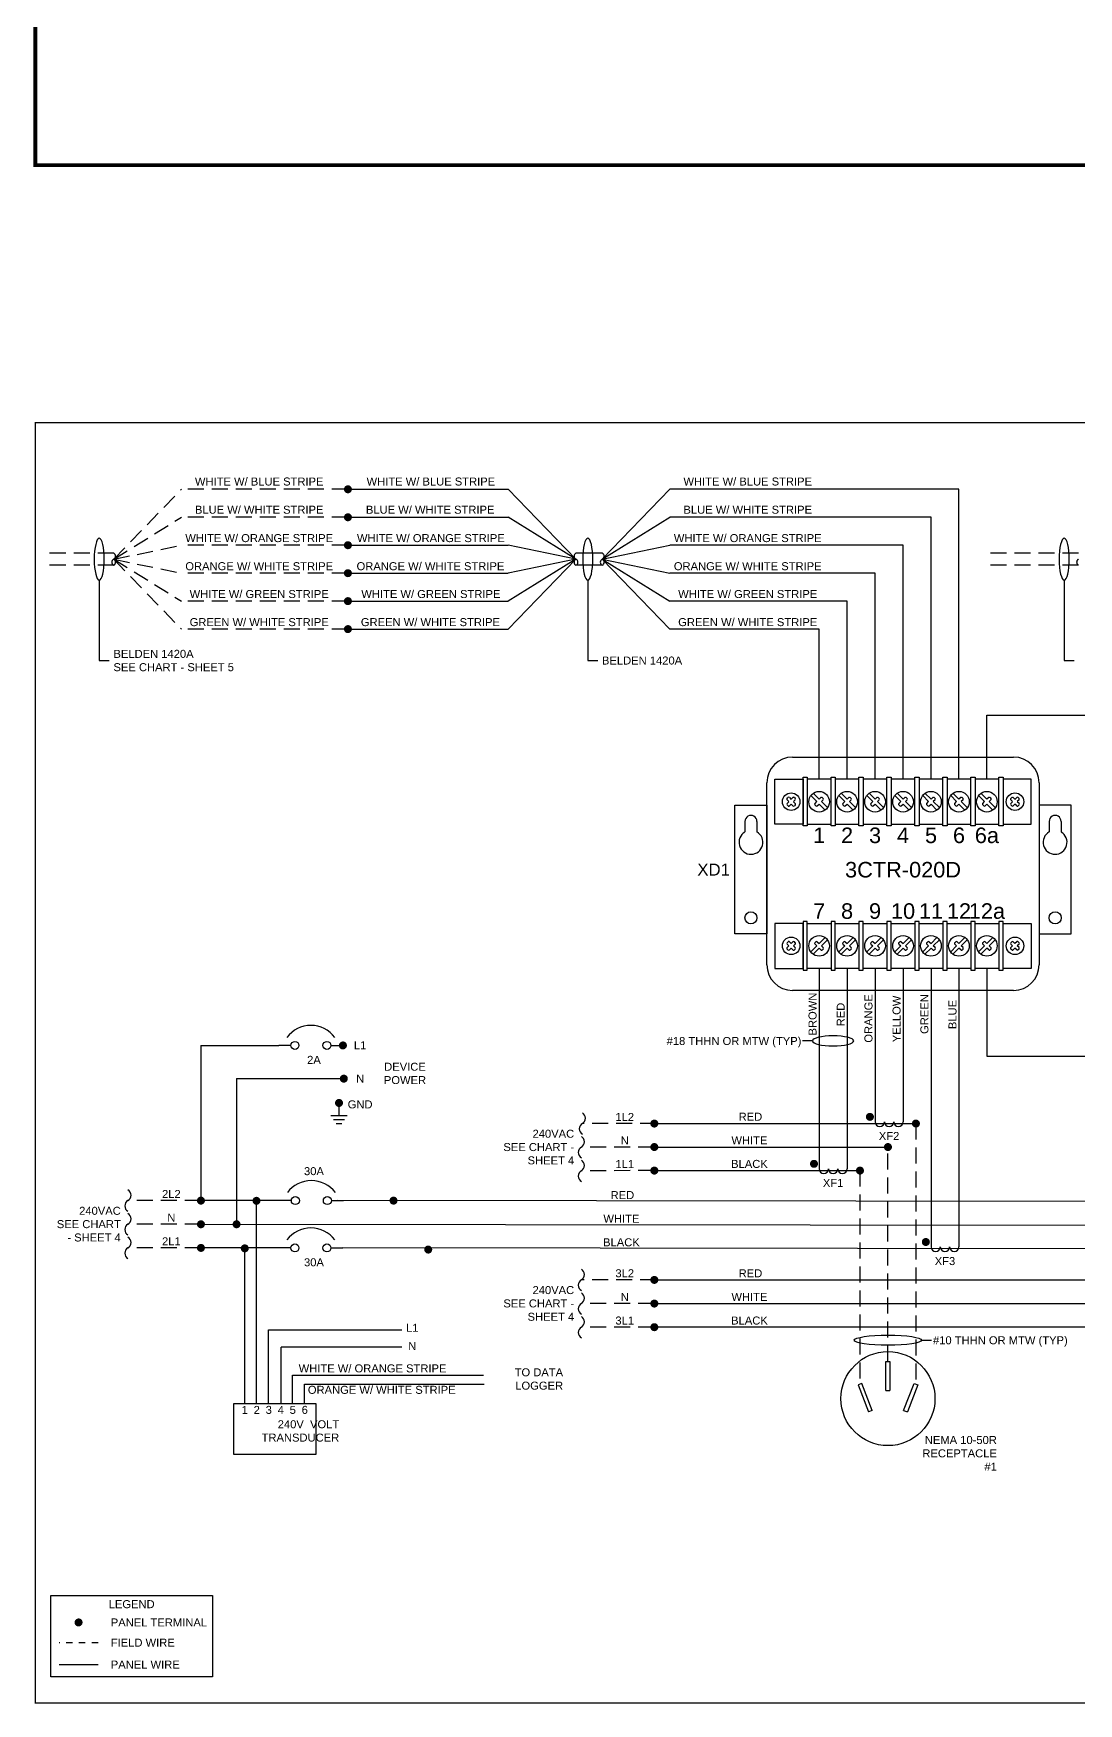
# Model space of a CAD drawing. Header units: inches. Extents: x -228 to 241, y -155 to 115.
# Drawn here: x -130.37 to -114.04, y -33.32 to -7.23 of the extents above; entities that cross this region are included whole.
import ezdxf
from ezdxf.enums import TextEntityAlignment as Align

# ---------------------------------------------------------------- set-up
doc = ezdxf.new("R2010")
doc.units = ezdxf.units.IN
doc.header["$MEASUREMENT"] = 0
doc.linetypes.add('HIDDEN', pattern=[0.375, 0.25, -0.125])
for name, color, linetype in [('BORDER', 3, 'Continuous'), ('CURRENT TRANSFORMER', 201, 'Continuous'), ('DIM', 1, 'Continuous'), ('ELECTRICAL DEVICES', 30, 'Continuous'), ('FIELD WIRE', 5, 'HIDDEN'), ('FIELD WIRE - N', 255, 'HIDDEN'), ('GROUND WIRE', 3, 'Continuous'), ('PANEL WIRE', 5, 'Continuous'), ('PANEL WIRE - N', 255, 'Continuous'), ('TXT', 4, 'Continuous')]:
    doc.layers.add(name, color=color, linetype=linetype)
doc.styles.add('ARIAL', font='arial.ttf')
doc.styles.add('Notes', font='arial.ttf', dxfattribs={"height": 0.125})
doc.styles.get("Standard").update_dxf_attribs({"font": 'arial.ttf'})

# ---------------------------------------------------------------- blocks, each defined once
blk = doc.blocks.new('3CTR-020D')
for p, q in [((0.563, 0.685), (0.577, 0.7)), ((0.563, 0.663), (0.59, 0.636)), ((0.563, 0.608), (0.591, 0.635)), ((0.578, 0.571), (0.563, 0.586)), ((0.599, 0.7), (0.627, 0.672)), ((0.6, 0.571), (0.627, 0.598)), ((0.655, 0.7), (0.628, 0.673)), ((0.655, 0.571), (0.628, 0.599)), ((0.692, 0.663), (0.664, 0.636)), ((0.692, 0.608), (0.664, 0.635)), ((0.677, 0.7), (0.692, 0.685)), ((0.692, 0.586), (0.677, 0.571)), ((0.934, 0.73), (1.028, 0.636)), ((0.971, 0.766), (1.064, 0.673)), ((0.999, 0.586), (1.014, 0.571)), ((1, 0.608), (1.028, 0.636)), ((1.036, 0.571), (1.064, 0.599)), ((1.092, 0.7), (1.064, 0.673)), ((1.064, 0.599), (1.158, 0.505)), ((1.128, 0.663), (1.101, 0.636)), ((1.101, 0.636), (1.195, 0.542)), ((1.114, 0.7), (1.128, 0.685)), ((1.371, 0.73), (1.465, 0.636)), ((1.408, 0.766), (1.501, 0.673)), ((1.436, 0.608), (1.465, 0.636)), ((1.436, 0.586), (1.451, 0.571)), ((1.473, 0.571), (1.501, 0.599)), ((1.529, 0.7), (1.501, 0.673)), ((1.501, 0.599), (1.595, 0.505)), ((1.565, 0.663), (1.538, 0.636)), ((1.538, 0.636), (1.631, 0.542)), ((1.551, 0.7), (1.565, 0.685)), ((1.808, 0.73), (1.901, 0.636)), ((1.845, 0.766), (1.938, 0.673)), ((1.873, 0.608), (1.901, 0.636)), ((1.873, 0.586), (1.888, 0.571)), ((1.91, 0.571), (1.938, 0.599)), ((1.966, 0.7), (1.938, 0.673)), ((1.938, 0.599), (2.032, 0.505)), ((2.002, 0.663), (1.975, 0.636)), ((1.975, 0.636), (2.068, 0.542)), ((1.988, 0.7), (2.002, 0.685)), ((2.245, 0.73), (2.338, 0.636)), ((2.282, 0.766), (2.375, 0.673)), ((2.31, 0.608), (2.338, 0.636)), ((2.31, 0.586), (2.324, 0.571)), ((2.346, 0.571), (2.375, 0.599)), ((2.402, 0.7), (2.375, 0.673)), ((2.375, 0.599), (2.469, 0.505)), ((2.439, 0.663), (2.411, 0.636)), ((2.411, 0.636), (2.505, 0.542)), ((2.424, 0.7), (2.439, 0.685)), ((2.682, 0.73), (2.775, 0.636)), ((2.718, 0.766), (2.812, 0.673)), ((2.747, 0.608), (2.775, 0.636)), ((2.747, 0.586), (2.761, 0.571)), ((2.783, 0.571), (2.812, 0.599)), ((2.839, 0.7), (2.812, 0.673)), ((2.812, 0.599), (2.905, 0.505)), ((2.876, 0.663), (2.848, 0.636)), ((2.848, 0.636), (2.942, 0.542)), ((2.861, 0.7), (2.876, 0.685)), ((3.119, 0.73), (3.212, 0.636)), ((3.155, 0.766), (3.249, 0.673)), ((3.184, 0.608), (3.212, 0.636)), ((3.184, 0.586), (3.198, 0.571)), ((3.22, 0.571), (3.248, 0.599)), ((3.248, 0.599), (3.342, 0.505)), ((3.276, 0.7), (3.249, 0.673)), ((3.313, 0.663), (3.285, 0.636)), ((3.285, 0.636), (3.379, 0.542)), ((3.298, 0.7), (3.313, 0.685)), ((3.555, 0.73), (3.649, 0.636)), ((3.592, 0.766), (3.685, 0.673)), ((3.62, 0.608), (3.649, 0.636)), ((3.62, 0.586), (3.635, 0.571)), ((3.657, 0.571), (3.685, 0.599)), ((3.713, 0.7), (3.685, 0.673)), ((3.685, 0.599), (3.779, 0.505)), ((3.749, 0.663), (3.722, 0.636)), ((3.722, 0.636), (3.816, 0.542)), ((3.735, 0.7), (3.749, 0.685)), ((4.073, 0.7), (4.058, 0.685)), ((4.058, 0.663), (4.086, 0.636)), ((4.058, 0.608), (4.086, 0.635)), ((4.058, 0.586), (4.073, 0.571)), ((4.095, 0.7), (4.122, 0.673)), ((4.095, 0.571), (4.122, 0.599)), ((4.151, 0.7), (4.123, 0.672)), ((4.15, 0.571), (4.123, 0.598)), ((4.187, 0.608), (4.159, 0.635)), ((4.187, 0.663), (4.16, 0.636)), ((4.172, 0.571), (4.187, 0.586)), ((4.187, 0.685), (4.173, 0.7)), ((-0.095, 0.328), (-0.095, 0.162)), ((0.092, 0.328), (0.093, 0.163)), ((4.658, 0.328), (4.657, 0.163)), ((4.845, 0.328), (4.845, 0.162)), ((0.578, -1.552), (0.563, -1.567)), ((0.6, -1.552), (0.627, -1.58)), ((0.655, -1.553), (0.628, -1.58)), ((0.692, -1.567), (0.677, -1.553)), ((0.999, -1.567), (1.014, -1.553)), ((1.036, -1.553), (1.064, -1.581)), ((1.064, -1.581), (1.158, -1.487)), ((1.101, -1.617), (1.195, -1.523)), ((1.436, -1.567), (1.451, -1.553)), ((1.473, -1.553), (1.501, -1.581)), ((1.501, -1.581), (1.595, -1.487)), ((1.538, -1.617), (1.631, -1.523)), ((1.873, -1.567), (1.888, -1.553)), ((1.91, -1.553), (1.938, -1.581)), ((1.938, -1.581), (2.032, -1.487)), ((1.975, -1.617), (2.068, -1.523)), ((2.31, -1.567), (2.324, -1.553)), ((2.346, -1.553), (2.375, -1.581)), ((2.375, -1.581), (2.469, -1.487)), ((2.411, -1.617), (2.505, -1.523)), ((2.747, -1.567), (2.761, -1.553)), ((2.783, -1.553), (2.812, -1.581)), ((2.812, -1.581), (2.905, -1.487)), ((2.848, -1.617), (2.942, -1.523)), ((3.184, -1.567), (3.198, -1.553)), ((3.22, -1.553), (3.248, -1.581)), ((3.248, -1.581), (3.342, -1.487)), ((3.285, -1.617), (3.379, -1.523)), ((3.62, -1.567), (3.635, -1.553)), ((3.657, -1.553), (3.685, -1.581)), ((3.685, -1.581), (3.779, -1.487)), ((3.722, -1.617), (3.816, -1.523)), ((4.058, -1.567), (4.073, -1.553)), ((4.095, -1.553), (4.122, -1.58)), ((4.15, -1.552), (4.123, -1.58)), ((4.172, -1.552), (4.187, -1.567)), ((0.563, -1.589), (0.591, -1.616)), ((0.563, -1.645), (0.59, -1.617)), ((0.563, -1.667), (0.577, -1.681)), ((0.599, -1.681), (0.627, -1.654)), ((0.655, -1.681), (0.628, -1.654)), ((0.692, -1.589), (0.664, -1.617)), ((0.692, -1.645), (0.664, -1.617)), ((0.677, -1.681), (0.692, -1.667)), ((0.934, -1.711), (1.028, -1.617)), ((0.971, -1.748), (1.064, -1.654)), ((1, -1.589), (1.028, -1.617)), ((1.092, -1.681), (1.064, -1.654)), ((1.128, -1.645), (1.101, -1.617)), ((1.114, -1.681), (1.128, -1.667)), ((1.371, -1.711), (1.465, -1.617)), ((1.408, -1.748), (1.501, -1.654)), ((1.436, -1.589), (1.465, -1.617)), ((1.529, -1.681), (1.501, -1.654)), ((1.565, -1.645), (1.538, -1.617)), ((1.551, -1.681), (1.565, -1.667)), ((1.808, -1.711), (1.901, -1.617)), ((1.845, -1.748), (1.938, -1.654)), ((1.873, -1.589), (1.901, -1.617)), ((1.966, -1.681), (1.938, -1.654)), ((2.002, -1.645), (1.975, -1.617)), ((1.988, -1.681), (2.002, -1.667)), ((2.245, -1.711), (2.338, -1.617)), ((2.282, -1.748), (2.375, -1.654)), ((2.31, -1.589), (2.338, -1.617)), ((2.402, -1.681), (2.375, -1.654)), ((2.439, -1.645), (2.411, -1.617)), ((2.424, -1.681), (2.439, -1.667)), ((2.682, -1.711), (2.775, -1.617)), ((2.718, -1.748), (2.812, -1.654)), ((2.747, -1.589), (2.775, -1.617)), ((2.839, -1.681), (2.812, -1.654)), ((2.876, -1.645), (2.848, -1.617)), ((2.861, -1.681), (2.876, -1.667)), ((3.119, -1.711), (3.212, -1.617)), ((3.155, -1.748), (3.249, -1.654)), ((3.184, -1.589), (3.212, -1.617)), ((3.276, -1.681), (3.249, -1.654)), ((3.313, -1.645), (3.285, -1.617)), ((3.298, -1.681), (3.313, -1.667)), ((3.555, -1.711), (3.649, -1.617)), ((3.592, -1.748), (3.685, -1.654)), ((3.62, -1.589), (3.649, -1.617)), ((3.713, -1.681), (3.685, -1.654)), ((3.749, -1.645), (3.722, -1.617)), ((3.735, -1.681), (3.749, -1.667)), ((4.058, -1.589), (4.086, -1.617)), ((4.058, -1.645), (4.086, -1.617)), ((4.073, -1.681), (4.058, -1.667)), ((4.095, -1.681), (4.122, -1.654)), ((4.151, -1.681), (4.123, -1.654)), ((4.187, -1.589), (4.159, -1.616)), ((4.187, -1.645), (4.16, -1.617)), ((4.187, -1.667), (4.173, -1.681))]:
    blk.add_line(p, q)
for points in [[(0.649, 1.332), (4.101, 1.332)], [(0.249, -1.913), (0.249, 0.931)], [(4.501, 0.931), (4.501, -1.913)], [(4.101, -2.313), (0.649, -2.313)]]:
    blk.add_lwpolyline(points)
for points in [[(0.374, 0.987), (0.813, 0.987), (0.813, 0.285), (0.374, 0.285)], [(0.813, 1.016), (0.879, 1.016), (0.879, 0.256), (0.813, 0.256)], [(0.879, 0.285), (1.25, 0.285), (1.25, 0.987), (0.879, 0.987)], [(1.25, 1.016), (1.316, 1.016), (1.316, 0.256), (1.25, 0.256)], [(1.316, 0.285), (1.687, 0.285), (1.687, 0.987), (1.316, 0.987)], [(1.687, 1.016), (1.752, 1.016), (1.752, 0.256), (1.687, 0.256)], [(1.752, 0.285), (2.124, 0.285), (2.124, 0.987), (1.752, 0.987)], [(2.124, 1.016), (2.189, 1.016), (2.189, 0.256), (2.124, 0.256)], [(2.189, 0.285), (2.561, 0.285), (2.561, 0.987), (2.189, 0.987)], [(2.561, 1.016), (2.626, 1.016), (2.626, 0.256), (2.561, 0.256)], [(2.626, 0.285), (2.998, 0.285), (2.998, 0.987), (2.626, 0.987)], [(2.998, 1.016), (3.063, 1.016), (3.063, 0.256), (2.998, 0.256)], [(3.063, 0.285), (3.434, 0.285), (3.434, 0.987), (3.063, 0.987)], [(3.434, 1.016), (3.5, 1.016), (3.5, 0.256), (3.434, 0.256)], [(3.5, 0.285), (3.871, 0.285), (3.871, 0.987), (3.5, 0.987)], [(3.871, 1.016), (3.937, 1.016), (3.937, 0.256), (3.871, 0.256)], [(4.376, 0.987), (3.937, 0.987), (3.937, 0.285), (4.376, 0.285)], [(-0.251, 0.579), (0.249, 0.579), (0.249, -1.43), (-0.251, -1.43)], [(5.001, 0.579), (4.501, 0.579), (4.501, -1.43), (5.001, -1.43)], [(0.374, -1.968), (0.813, -1.968), (0.813, -1.266), (0.374, -1.266)], [(0.813, -1.997), (0.879, -1.997), (0.879, -1.237), (0.813, -1.237)], [(0.879, -1.266), (1.25, -1.266), (1.25, -1.968), (0.879, -1.968)], [(1.25, -1.997), (1.316, -1.997), (1.316, -1.237), (1.25, -1.237)], [(1.316, -1.266), (1.687, -1.266), (1.687, -1.968), (1.316, -1.968)], [(1.687, -1.997), (1.752, -1.997), (1.752, -1.237), (1.687, -1.237)], [(1.752, -1.266), (2.124, -1.266), (2.124, -1.968), (1.752, -1.968)], [(2.124, -1.997), (2.189, -1.997), (2.189, -1.237), (2.124, -1.237)], [(2.189, -1.266), (2.561, -1.266), (2.561, -1.968), (2.189, -1.968)], [(2.561, -1.997), (2.626, -1.997), (2.626, -1.237), (2.561, -1.237)], [(2.626, -1.266), (2.998, -1.266), (2.998, -1.968), (2.626, -1.968)], [(2.998, -1.997), (3.063, -1.997), (3.063, -1.237), (2.998, -1.237)], [(3.063, -1.266), (3.434, -1.266), (3.434, -1.968), (3.063, -1.968)], [(3.434, -1.997), (3.5, -1.997), (3.5, -1.237), (3.434, -1.237)], [(3.5, -1.266), (3.871, -1.266), (3.871, -1.968), (3.5, -1.968)], [(3.871, -1.997), (3.937, -1.997), (3.937, -1.237), (3.871, -1.237)], [(4.376, -1.968), (3.937, -1.968), (3.937, -1.266), (4.376, -1.266)]]:
    blk.add_lwpolyline(points, close=True)
for centre, radius in [((1.064, 0.635), 0.161), ((1.501, 0.635), 0.161), ((1.938, 0.635), 0.161), ((2.375, 0.635), 0.161), ((2.811, 0.635), 0.161), ((3.248, 0.635), 0.161), ((3.685, 0.635), 0.161), ((0.627, 0.635), 0.137), ((4.123, 0.635), 0.137), ((-0.001, -1.179), 0.0941), ((4.751, -1.179), 0.0941), ((0.627, -1.617), 0.137), ((1.064, -1.617), 0.161), ((1.501, -1.617), 0.161), ((1.938, -1.617), 0.161), ((2.375, -1.617), 0.161), ((2.811, -1.617), 0.161), ((3.248, -1.617), 0.161), ((3.685, -1.617), 0.161), ((4.123, -1.617), 0.137)]:
    blk.add_circle(centre, radius)
for centre, radius, start, end in [((0.65, 0.931), 0.401, 90.1363, 179.9973), ((4.1, 0.931), 0.401, 0.0027, 89.8637), ((0.574, 0.674), 0.0155, 134.8595, 225.1763), ((0.574, 0.597), 0.0157, 135.2954, 224.7742), ((0.588, 0.689), 0.0157, 45.2954, 134.7742), ((0.589, 0.582), 0.0155, 224.8595, 315.1763), ((0.666, 0.689), 0.0155, 44.8595, 135.1763), ((0.666, 0.582), 0.0157, 225.2954, 314.7742), ((0.68, 0.674), 0.0157, 315.2954, 44.7742), ((0.681, 0.597), 0.0155, 314.8595, 45.1763), ((1.01, 0.597), 0.0155, 134.5651, 224.8819), ((1.025, 0.583), 0.0157, 224.9672, 314.446), ((1.103, 0.689), 0.0155, 44.8595, 135.1763), ((1.117, 0.674), 0.0157, 315.2954, 44.7742), ((1.447, 0.597), 0.0155, 134.5651, 224.8819), ((1.462, 0.583), 0.0157, 224.9672, 314.446), ((1.54, 0.689), 0.0155, 44.8595, 135.1763), ((1.554, 0.674), 0.0157, 315.2954, 44.7742), ((1.884, 0.597), 0.0155, 134.5651, 224.8819), ((1.899, 0.583), 0.0157, 224.9672, 314.446), ((1.977, 0.689), 0.0155, 44.8595, 135.1763), ((1.991, 0.674), 0.0157, 315.2954, 44.7742), ((2.321, 0.597), 0.0155, 134.5651, 224.8819), ((2.335, 0.583), 0.0157, 224.9672, 314.446), ((2.413, 0.689), 0.0155, 44.8595, 135.1763), ((2.428, 0.674), 0.0157, 315.2954, 44.7742), ((2.758, 0.597), 0.0155, 134.5651, 224.8819), ((2.772, 0.583), 0.0157, 224.9672, 314.446), ((2.85, 0.689), 0.0155, 44.8595, 135.1763), ((2.865, 0.674), 0.0157, 315.2954, 44.7742), ((3.195, 0.597), 0.0155, 134.5651, 224.8819), ((3.209, 0.583), 0.0157, 224.9672, 314.446), ((3.287, 0.689), 0.0155, 44.8595, 135.1763), ((3.301, 0.674), 0.0157, 315.2954, 44.7742), ((3.631, 0.597), 0.0155, 134.5651, 224.8819), ((3.646, 0.583), 0.0157, 224.9672, 314.446), ((3.724, 0.689), 0.0155, 44.8595, 135.1763), ((3.738, 0.674), 0.0157, 315.2954, 44.7742), ((4.069, 0.597), 0.0157, 135.2954, 224.7742), ((4.07, 0.674), 0.0155, 134.8595, 225.1763), ((4.084, 0.689), 0.0155, 44.8237, 135.1405), ((4.084, 0.582), 0.0157, 225.2258, 314.7046), ((4.161, 0.582), 0.0155, 224.8237, 315.1405), ((4.162, 0.689), 0.0157, 45.2258, 134.7046), ((4.176, 0.674), 0.0155, 314.8237, 45.1405), ((4.176, 0.597), 0.0157, 315.2258, 44.7046), ((-0.001, 0.328), 0.0934, 360, 180.0381), ((4.751, 0.328), 0.0934, 359.9619, 180), ((0, 0), 0.187, 120.3839, 60.4214), ((4.75, 0), 0.187, 119.5786, 59.6161), ((0.589, -1.563), 0.0155, 44.8237, 135.1405), ((0.666, -1.564), 0.0157, 45.2258, 134.7046), ((1.025, -1.564), 0.0157, 45.554, 135.0328), ((1.462, -1.564), 0.0157, 45.554, 135.0328), ((1.899, -1.564), 0.0157, 45.554, 135.0328), ((2.335, -1.564), 0.0157, 45.554, 135.0328), ((2.772, -1.564), 0.0157, 45.554, 135.0328), ((3.209, -1.564), 0.0157, 45.554, 135.0328), ((3.646, -1.564), 0.0157, 45.554, 135.0328), ((4.084, -1.564), 0.0157, 45.2954, 134.7742), ((4.161, -1.563), 0.0155, 44.8595, 135.1763), ((0.574, -1.656), 0.0155, 134.8237, 225.1405), ((0.574, -1.578), 0.0157, 135.2258, 224.7046), ((0.588, -1.67), 0.0157, 225.2258, 314.7046), ((0.666, -1.67), 0.0155, 224.8237, 315.1405), ((0.681, -1.578), 0.0155, 314.8237, 45.1405), ((0.68, -1.656), 0.0157, 315.2258, 44.7046), ((1.01, -1.578), 0.0155, 135.1181, 225.4349), ((1.103, -1.67), 0.0155, 224.8237, 315.1405), ((1.117, -1.656), 0.0157, 315.2258, 44.7046), ((1.447, -1.578), 0.0155, 135.1181, 225.4349), ((1.54, -1.67), 0.0155, 224.8237, 315.1405), ((1.554, -1.656), 0.0157, 315.2258, 44.7046), ((1.884, -1.578), 0.0155, 135.1181, 225.4349), ((1.977, -1.67), 0.0155, 224.8237, 315.1405), ((1.991, -1.656), 0.0157, 315.2258, 44.7046), ((2.321, -1.578), 0.0155, 135.1181, 225.4349), ((2.413, -1.67), 0.0155, 224.8237, 315.1405), ((2.428, -1.656), 0.0157, 315.2258, 44.7046), ((2.758, -1.578), 0.0155, 135.1181, 225.4349), ((2.85, -1.67), 0.0155, 224.8237, 315.1405), ((2.865, -1.656), 0.0157, 315.2258, 44.7046), ((3.195, -1.578), 0.0155, 135.1181, 225.4349), ((3.287, -1.67), 0.0155, 224.8237, 315.1405), ((3.301, -1.656), 0.0157, 315.2258, 44.7046), ((3.631, -1.578), 0.0155, 135.1181, 225.4349), ((3.724, -1.67), 0.0155, 224.8237, 315.1405), ((3.738, -1.656), 0.0157, 315.2258, 44.7046), ((4.069, -1.578), 0.0157, 135.2258, 224.7046), ((4.07, -1.656), 0.0155, 134.8237, 225.1405), ((4.084, -1.67), 0.0155, 224.8595, 315.1763), ((4.162, -1.67), 0.0157, 225.2954, 314.7742), ((4.176, -1.578), 0.0157, 315.2954, 44.7742), ((4.176, -1.656), 0.0155, 314.8595, 45.1763), ((0.65, -1.913), 0.401, 180.0027, 269.8637), ((4.1, -1.913), 0.401, 270.1363, 359.9973)]:
    blk.add_arc(centre, radius, start, end)
at = {"style": 'Notes'}
for s, height, p in [('1', 0.243, (1.065, 0.11)), ('2', 0.243, (1.501, 0.11)), ('3', 0.243, (1.938, 0.11)), ('4', 0.243, (2.375, 0.11)), ('5', 0.243, (2.812, 0.11)), ('6', 0.243, (3.249, 0.11)), ('6a', 0.2431, (3.685, 0.11)), ('3CTR-020D', 0.2431, (2.375, -0.427)), ('7', 0.243, (1.065, -1.073)), ('8', 0.243, (1.501, -1.073)), ('9', 0.243, (1.938, -1.073)), ('10', 0.2431, (2.375, -1.073)), ('11', 0.2431, (2.812, -1.073)), ('12', 0.2431, (3.249, -1.073)), ('12a', 0.2431, (3.685, -1.073))]:
    blk.add_text(s, height=height, dxfattribs=at).set_placement(p, align=Align.MIDDLE_CENTER)
blk = doc.blocks.new('B-BORDER')
at = {"layer": 'BORDER', "const_width": 0.01}
blk.add_lwpolyline([(34, 0), (34, 10), (18, 10), (18, 0), (34, 0)], dxfattribs=at)
at = {"layer": 'TXT'}
for tag, height, p in [('DRAWN_BY', 0.075, (29.2713, 0.5576)), ('SHEET', 0.075, (30.4722, 0.5576)), ('DWG_TITLE', 0.075, (32.384, 0.4864)), ('CHECKED_BY', 0.075, (29.2713, 0.4098)), ('DATE', 0.075, (30.4722, 0.4098)), ('REV', 0.125, (33.7822, 0.1077))]:
    blk.add_attdef(tag, text='', height=height, dxfattribs=at).set_placement(p, align=Align.MIDDLE_CENTER)
blk.add_attdef('FILENAME', (28.5264, 0.0864), '', height=0.075, dxfattribs=at)
blk = doc.blocks.new('cirBKR')
for p, q in [((-0.8125, 0), (-1, 0)), ((-0.1875, 0), (0, 0))]:
    blk.add_line(p, q)
for centre in [(-0.75, 0), (-0.25, 0)]:
    blk.add_circle(centre, 0.0625)
blk.add_arc((-0.5, -0.15625), 0.46875, 36.869898, 143.130102)
for tag, flags, p in [('DEVNAME', 3, (-0.5, 0.75)), ('STOCKNUM', 1, (-0.5, -0.625))]:
    blk.add_attdef(tag, text='', height=0.1, dxfattribs=dict(flags=flags)).set_placement(p, align=Align.CENTER)
for tag, p in [('DESCRIPTL1', (-0.5, 0.625)), ('DESCRIPTL2', (-0.5, 0.5)), ('LABEL', (-0.5, -0.5))]:
    blk.add_attdef(tag, text='', height=0.1).set_placement(p, align=Align.CENTER)
blk = doc.blocks.new('GROUND')
for p, q in [((-0.128, 0), (0.128, 0)), ((-0.085, -0.062), (0.085, -0.062)), ((-0.043, -0.125), (0.043, -0.125))]:
    blk.add_line(p, q)

msp = doc.modelspace()

# ---------------------------------------------------------------- linework, layer by layer
at = {"layer": 'BORDER'}
msp.add_lwpolyline([(-130.094451, -31.628968), (-127.566006, -31.628968), (-127.566006, -32.90106), (-130.094451, -32.90106)], close=True, dxfattribs=at)
at = {"layer": 'CURRENT TRANSFORMER'}
for p, q in [((-118.091102, -21.834006), (-118.091102, -24.964599)), ((-117.654276, -21.834006), (-117.654276, -24.964599)), ((-117.217449, -21.834006), (-117.217449, -24.230757)), ((-116.780623, -21.834006), (-116.780623, -24.230757)), ((-116.343797, -21.834006), (-116.343797, -26.185398)), ((-115.906971, -21.834006), (-115.906971, -26.185398))]:
    msp.add_line(p, q, dxfattribs=at)
at = {"layer": 'CURRENT TRANSFORMER', "ltscale": 0.1, "const_width": 0.0625}
for points in [[(-117.329304, -24.153824, 1), (-117.266804, -24.153824, 1)], [(-118.202956, -24.887665, 1), (-118.140456, -24.887665, 1)], [(-116.455651, -26.108465, 1), (-116.393151, -26.108465, 1)]]:
    msp.add_lwpolyline(points, format="xyb", close=True, dxfattribs=at)
at = {"layer": 'CURRENT TRANSFORMER'}
for centre in [(-117.144645, -24.230757), (-116.999036, -24.230757), (-116.853428, -24.230757), (-118.018298, -24.964599), (-117.872689, -24.964599), (-117.72708, -24.964599), (-116.270993, -26.185398), (-116.125384, -26.185398), (-115.979775, -26.185398)]:
    msp.add_arc(centre, 0.072804, 180, 0, dxfattribs=at)
at = {"layer": 'ELECTRICAL DEVICES'}
for p, q in [((-117.047547, -28.431255), (-117.047547, -27.975998)), ((-117.047547, -27.975998), (-116.985183, -27.975998)), ((-116.985183, -27.975998), (-116.985183, -28.431255)), ((-117.424076, -28.317002), (-117.482306, -28.339331)), ((-117.482306, -28.339331), (-117.319304, -28.764408)), ((-117.261074, -28.742079), (-117.424076, -28.317002)), ((-117.047547, -28.431255), (-116.985183, -28.431255)), ((-116.771655, -28.742079), (-116.608653, -28.317002)), ((-116.550424, -28.339331), (-116.713426, -28.764408)), ((-116.608653, -28.317002), (-116.550424, -28.339331)), ((-117.261074, -28.742079), (-117.319304, -28.764408)), ((-116.771655, -28.742079), (-116.713426, -28.764408))]:
    msp.add_line(p, q, dxfattribs=at)
at = {"layer": 'ELECTRICAL DEVICES', "ltscale": 0.1, "const_width": 0.0625}
for points in [[(-125.452043, -14.38152, -1), (-125.452043, -14.31902, -1)], [(-125.452043, -14.818346, -1), (-125.452043, -14.755846, -1)], [(-125.452043, -15.255172, -1), (-125.452043, -15.192672, -1)], [(-125.452043, -15.691999, -1), (-125.452043, -15.629499, -1)], [(-125.452043, -16.128825, -1), (-125.452043, -16.066325, -1)], [(-125.452043, -16.565651, -1), (-125.452043, -16.503151, -1)], [(-125.561535, -23.038224, 1), (-125.499035, -23.038224, 1)], [(-125.547316, -23.556881, 1), (-125.484816, -23.556881, 1)], [(-125.622554, -23.936801, 1), (-125.560054, -23.936801, 1)], [(-120.696935, -24.258669, 1), (-120.634435, -24.258669, 1)], [(-116.610789, -24.258669, 1), (-116.548289, -24.258669, 1)], [(-120.696935, -24.625398, 1), (-120.634435, -24.625398, 1)], [(-117.047615, -24.625398, 1), (-116.985115, -24.625398, 1)], [(-120.696935, -24.993368, 1), (-120.634435, -24.993368, 1)], [(-117.484441, -24.993368, 1), (-117.421941, -24.993368, 1)], [(-127.779369, -25.462604, 1), (-127.716869, -25.462604, 1)], [(-127.779369, -25.462604, 1), (-127.716869, -25.462604, 1)], [(-126.911542, -25.465515, 1), (-126.849042, -25.465515, 1)], [(-124.77073, -25.462604, 1), (-124.70823, -25.462604, 1)], [(-127.779369, -25.831817, 1), (-127.716869, -25.831817, 1)], [(-127.222694, -25.831817, 1), (-127.160194, -25.831817, 1)], [(-127.779369, -26.201029, 1), (-127.716869, -26.201029, 1)], [(-127.094397, -26.208195, 1), (-127.031897, -26.208195, 1)], [(-124.229091, -26.2269, 1), (-124.166591, -26.2269, 1)], [(-120.696935, -26.701236, 1), (-120.634435, -26.701236, 1)], [(-120.696935, -27.070449, 1), (-120.634435, -27.070449, 1)], [(-120.696935, -27.439661, 1), (-120.634435, -27.439661, 1)]]:
    msp.add_lwpolyline(points, format="xyb", close=True, dxfattribs=at)
at = {"layer": 'ELECTRICAL DEVICES'}
msp.add_lwpolyline([(-127.23359, -28.632028), (-125.952848, -28.632028), (-125.952848, -29.426078), (-127.23359, -29.426078)], close=True, dxfattribs=at)
at = {"layer": 'ELECTRICAL DEVICES', "const_width": 0.0625}
msp.add_lwpolyline([(-129.690836, -32.051939, 1), (-129.628336, -32.051939, 1)], format="xyb", close=True, dxfattribs=at)
at = {"layer": 'ELECTRICAL DEVICES'}
msp.add_circle((-117.016365, -28.555796), 0.734439, dxfattribs=at)
at = {"layer": 'FIELD WIRE'}
for p, q in [((-129.111102, -15.442774), (-128.052616, -14.35027)), ((-125.452043, -14.35027), (-128.052616, -14.35027)), ((-129.111102, -15.442774), (-128.052616, -14.787096)), ((-125.452043, -14.787096), (-128.052616, -14.787096)), ((-129.111102, -15.349024), (-130.187252, -15.349024)), ((-129.111102, -15.442774), (-128.052616, -15.223922)), ((-125.452043, -15.223922), (-128.052616, -15.223922)), ((-114.038311, -15.349024), (-115.486473, -15.349024)), ((-129.111102, -15.536524), (-130.187252, -15.536524)), ((-129.111102, -15.442774), (-128.052616, -16.534401)), ((-129.111102, -15.442774), (-128.052616, -16.097575)), ((-129.111102, -15.442774), (-128.052616, -15.660749)), ((-114.038311, -15.536524), (-115.486473, -15.536524)), ((-125.452043, -15.660749), (-128.052616, -15.660749)), ((-125.452043, -16.097575), (-128.052616, -16.097575)), ((-125.452043, -16.534401), (-128.052616, -16.534401)), ((-120.634435, -24.258669), (-121.790101, -24.258669)), ((-116.579539, -24.258669), (-116.579539, -28.292938)), ((-120.665685, -24.993368), (-121.805726, -24.995852)), ((-117.453191, -24.992511), (-117.453191, -28.292938)), ((-127.748119, -25.462604), (-128.888161, -25.462604)), ((-127.748119, -26.201029), (-128.888161, -26.201029)), ((-120.634435, -26.701236), (-121.805726, -26.701236)), ((-120.665685, -27.439661), (-121.805726, -27.439661))]:
    msp.add_line(p, q, dxfattribs=at)
at = {"layer": 'FIELD WIRE', "linetype": 'HIDDEN', "ltscale": 0.25}
msp.add_line((-129.354623, -32.370901), (-129.96455, -32.370901), dxfattribs=at)
at = {"layer": 'FIELD WIRE'}
for centre, start, end in [((-129.132429, -15.395899), 294.4651909, 65.5348091), ((-129.089774, -15.489649), 114.4651909, 245.5348091), ((-129.132429, -15.489649), 294.4651909, 65.5348091), ((-114.016983, -15.489649), 114.4651909, 245.5348091)]:
    msp.add_arc(centre, 0.051499, start, end, dxfattribs=at)
at = {"layer": 'FIELD WIRE - N'}
for p, q in [((-120.665685, -24.625398), (-121.805726, -24.625398)), ((-117.016365, -27.975998), (-117.016365, -24.625398)), ((-127.748119, -25.831817), (-128.888161, -25.831817)), ((-120.665685, -27.070449), (-121.805726, -27.070449))]:
    msp.add_line(p, q, dxfattribs=at)
at = {"layer": 'GROUND WIRE'}
msp.add_line((-125.591304, -24.132955), (-125.591304, -23.936801), dxfattribs=at)
at = {"layer": 'PANEL WIRE'}
for p, q in [((-125.452043, -14.35027), (-122.948795, -14.35027)), ((-121.890308, -15.442774), (-122.948795, -14.35027)), ((-121.479867, -15.442774), (-120.421381, -14.35027)), ((-115.906971, -14.35027), (-120.421381, -14.35027)), ((-115.906971, -18.879041), (-115.906971, -14.35027)), ((-125.452043, -14.787096), (-122.948795, -14.787096)), ((-121.890308, -15.442774), (-122.948795, -14.787096)), ((-121.479867, -15.442774), (-120.421381, -14.787096)), ((-116.343797, -14.787096), (-120.421381, -14.787096)), ((-116.343797, -18.879041), (-116.343797, -14.787096)), ((-125.452043, -15.223922), (-122.948795, -15.223922)), ((-121.890308, -15.442774), (-122.948795, -15.223922)), ((-121.479867, -15.349024), (-121.890308, -15.349024)), ((-121.479867, -15.442774), (-120.421381, -15.223922)), ((-116.780623, -15.223922), (-120.421381, -15.223922)), ((-116.780623, -18.879041), (-116.780623, -15.223922)), ((-121.890308, -15.442774), (-122.948795, -16.534401)), ((-121.890308, -15.442774), (-122.948795, -16.097575)), ((-121.890308, -15.442774), (-122.948795, -15.660749)), ((-121.479867, -15.536524), (-121.890308, -15.536524)), ((-121.479867, -15.442774), (-120.421381, -16.534401)), ((-121.479867, -15.442774), (-120.421381, -16.097575)), ((-121.479867, -15.442774), (-120.421381, -15.660749)), ((-125.452043, -15.660749), (-122.948795, -15.660749)), ((-117.217449, -15.660749), (-120.421381, -15.660749)), ((-117.217449, -18.879041), (-117.217449, -15.660749)), ((-125.452043, -16.097575), (-122.948795, -16.097575)), ((-117.654276, -16.097575), (-120.421381, -16.097575)), ((-117.654276, -18.879041), (-117.654276, -16.097575)), ((-125.452043, -16.534401), (-122.948795, -16.534401)), ((-118.091102, -16.534401), (-120.421381, -16.534401)), ((-118.091102, -18.879041), (-118.091102, -16.534401)), ((-115.470144, -21.834006), (-115.470144, -23.205591)), ((-127.748119, -23.039067), (-126.530285, -23.038224)), ((-127.748119, -23.039067), (-127.748119, -25.462604)), ((-115.470144, -23.205591), (-100.397354, -23.205591)), ((-120.665685, -24.258669), (-116.579539, -24.258669)), ((-120.665685, -24.993368), (-117.453191, -24.992511)), ((-126.429688, -25.462604), (-127.748119, -25.462604)), ((-126.880292, -28.63487), (-126.880292, -25.465515)), ((-108.58768, -25.479332), (-125.617188, -25.462604)), ((-126.530285, -26.201029), (-127.748119, -26.201029)), ((-127.063147, -28.6302), (-127.063147, -26.208195)), ((-109.461332, -26.217757), (-125.530285, -26.201029)), ((-120.665685, -26.701236), (-100.506748, -26.701236)), ((-126.6929, -28.632686), (-126.6929, -27.482115)), ((-126.6929, -27.482115), (-124.611654, -27.482115)), ((-101.3804, -27.439661), (-120.665685, -27.439661)), ((-126.315254, -28.633201), (-126.315254, -28.189785)), ((-126.315254, -28.189785), (-124.845548, -28.189785)), ((-126.131541, -28.633201), (-126.131541, -28.328505)), ((-126.131541, -28.328505), (-123.348909, -28.328505)), ((-124.845548, -28.189785), (-123.331759, -28.189785)), ((-123.348909, -28.328505), (-123.32253, -28.328505)), ((-129.354623, -32.713687), (-129.96455, -32.713687))]:
    msp.add_line(p, q, dxfattribs=at)
for centre, radius, start, end in [((-121.868981, -15.395899), 0.051499, 114.4651909, 245.5348091), ((-121.501195, -15.395899), 0.051499, 294.4651909, 65.5348091), ((-121.868981, -15.489649), 0.051499, 114.4651909, 245.5348091), ((-121.911636, -15.489649), 0.051499, 294.4651909, 65.5348091), ((-121.458539, -15.489649), 0.051499, 114.4651909, 245.5348091), ((-121.501195, -15.489649), 0.051499, 294.4651909, 65.5348091), ((-121.744628, -24.341789), 0.094745, 118.6820619, 241.3179381), ((-121.835574, -24.17555), 0.094745, 298.6820619, 61.3179381), ((-121.851199, -24.542278), 0.094745, 298.6820619, 61.3179381), ((-121.760253, -24.708517), 0.094745, 118.6820619, 241.3179381), ((-121.760253, -25.078972), 0.094745, 118.6820619, 241.3179381), ((-121.851199, -24.912733), 0.094745, 298.6820619, 61.3179381), ((-128.933634, -25.379485), 0.094745, 298.6820619, 61.3179381), ((-128.842688, -25.545724), 0.094745, 118.6820619, 241.3179381), ((-128.933634, -25.748697), 0.094745, 298.6820619, 61.3179381), ((-128.842688, -25.914936), 0.094745, 118.6820619, 241.3179381), ((-128.933634, -26.11791), 0.094745, 298.6820619, 61.3179381), ((-128.842688, -26.284149), 0.094745, 118.6820619, 241.3179381), ((-121.851199, -26.618117), 0.094745, 298.6820619, 61.3179381), ((-121.760253, -26.784356), 0.094745, 118.6820619, 241.3179381), ((-121.760253, -27.153568), 0.094745, 118.6820619, 241.3179381), ((-121.851199, -26.987329), 0.094745, 298.6820619, 61.3179381), ((-121.851199, -27.356542), 0.094745, 298.6820619, 61.3179381), ((-121.760253, -27.522781), 0.094745, 118.6820619, 241.3179381)]:
    msp.add_arc(centre, radius, start, end, dxfattribs=at)
at = {"layer": 'PANEL WIRE - N'}
for p, q in [((-115.470144, -18.879041), (-115.470144, -17.879041)), ((-115.470144, -17.879041), (-100.397354, -17.879041)), ((-127.191444, -23.556881), (-127.191444, -25.831817)), ((-127.191444, -23.556881), (-125.516066, -23.556881)), ((-120.665685, -24.625398), (-117.016365, -24.625398)), ((-127.748119, -25.831817), (-109.024506, -25.848544)), ((-120.665685, -27.070449), (-100.943574, -27.070449)), ((-126.492399, -28.632686), (-126.492399, -27.749607)), ((-124.611654, -27.749607), (-126.492399, -27.749607))]:
    msp.add_line(p, q, dxfattribs=at)
at = {"layer": 'TXT'}
for points in [[(-129.33633, -15.769968), (-129.33633, -17.025931), (-129.18172, -17.025931)], [(-121.705095, -15.769968), (-121.705095, -17.025931), (-121.550486, -17.025931)], [(-114.263539, -15.769968), (-114.263539, -17.025931), (-114.108929, -17.025931)], [(-118.194731, -22.967382), (-118.194731, -22.967382), (-118.34934, -22.967382)], [(-116.490629, -27.642497), (-116.490629, -27.642497), (-116.33602, -27.642497)]]:
    msp.add_lwpolyline(points, dxfattribs=at)
at = {"layer": 'TXT', "extrusion": (0, 0, -1)}
for centre, major_axis, ratio in [((-129.33633, -15.442774), (0, 0.327194), 0.241669008), ((-121.705095, -15.442774), (0, 0.327194), 0.241669008), ((-114.263539, -15.442774), (0, 0.327194), 0.241669008), ((-117.872689, -22.967382), (-0.322042, 0), 0.245535503)]:
    msp.add_ellipse(centre, major_axis=major_axis, ratio=ratio, dxfattribs=at)
at = {"layer": 'TXT'}
msp.add_ellipse((-117.016365, -27.642497), major_axis=(0.525736, 0), ratio=0.150403905, dxfattribs=at)

# ---------------------------------------------------------------- block references
at = {"layer": 'DIM'}
for p, xscale, yscale, zscale in [((-238.335056, -9.288007), 6, 6, 6), ((-166.335056, -33.309716), 2, 2, 2)]:
    msp.add_blockref('B-BORDER', p, dxfattribs=dict(at, xscale=xscale, yscale=yscale, zscale=zscale))
at = {"layer": 'ELECTRICAL DEVICES'}
for name, p in [('3CTR-020D', (-119.155623, -19.865861)), ('cirBKR', (-125.530285, -23.038224)), ('cirBKR', (-125.523438, -25.461596)), ('cirBKR', (-125.530285, -26.201555))]:
    msp.add_blockref(name, p, dxfattribs=at)
at = {"layer": 'GROUND WIRE'}
msp.add_blockref('GROUND', (-125.591304, -24.132955), dxfattribs=at)

# ---------------------------------------------------------------- texts
at = {"layer": 'TXT'}
for s, p in [('WHITE W/ BLUE STRIPE', (-126.83791, -14.291162)), ('WHITE W/ BLUE STRIPE', (-124.156252, -14.291162)), ('WHITE W/ BLUE STRIPE', (-119.206676, -14.291162)), ('BLUE W/ WHITE STRIPE', (-126.83791, -14.731814)), ('BLUE W/ WHITE STRIPE', (-124.166911, -14.731814)), ('BLUE W/ WHITE STRIPE', (-119.206676, -14.731814)), ('WHITE W/ ORANGE STRIPE', (-126.83791, -15.175339)), ('WHITE W/ ORANGE STRIPE', (-124.156252, -15.175339)), ('WHITE W/ ORANGE STRIPE', (-119.206676, -15.175339)), ('ORANGE W/ WHITE STRIPE', (-126.83791, -15.614284)), ('ORANGE W/ WHITE STRIPE', (-124.162562, -15.614284)), ('ORANGE W/ WHITE STRIPE', (-119.206676, -15.614284)), ('WHITE W/ GREEN STRIPE', (-126.83791, -16.048991)), ('WHITE W/ GREEN STRIPE', (-124.156252, -16.048991)), ('WHITE W/ GREEN STRIPE', (-119.206676, -16.048991)), ('GREEN W/ WHITE STRIPE', (-126.83791, -16.487936)), ('GREEN W/ WHITE STRIPE', (-124.163415, -16.487936)), ('GREEN W/ WHITE STRIPE', (-119.206676, -16.487936)), ('WHITE W/ ORANGE STRIPE', (-125.066957, -28.145761)), ('ORANGE W/ WHITE STRIPE', (-124.923619, -28.480595))]:
    msp.add_text(s, height=0.125, dxfattribs=at).set_placement(p, align=Align.CENTER)
msp.add_text('XD1', height=0.1875, dxfattribs=at).set_placement((-119.48447, -20.291523), align=Align.MIDDLE_RIGHT)
for s, p in [('BROWN', (-118.131877, -22.548089)), ('RED', (-117.692932, -22.555251)), ('ORANGE', (-117.258225, -22.616855)), ('YELLOW', (-116.81928, -22.624017)), ('GREEN', (-116.384572, -22.548089)), ('BLUE', (-115.945627, -22.555251))]:
    msp.add_text(s, height=0.125, rotation=90, dxfattribs=at).set_placement(p, align=Align.CENTER)
for s, p in [('#18 THHN OR MTW (TYP)', (-120.473104, -23.031559)), ('#10 THHN OR MTW (TYP)', (-116.312955, -27.706675))]:
    msp.add_text(s, height=0.125, dxfattribs=at).set_placement(p)
for s, p in [('XF2', (-116.999036, -24.452356)), ('XF1', (-117.872689, -25.186197)), ('XF3', (-116.125384, -26.406996))]:
    msp.add_text(s, height=0.125, dxfattribs=at).set_placement(p, align=Align.MIDDLE_CENTER)
at = {"layer": 'TXT', "char_height": 0.125}
for s, width, gutter_width, insert, attachment_point in [('BELDEN 1420A \\PSEE CHART - SHEET 5', 2.01799158, 12.5, (-129.114716, -17.025931), 4), ('BELDEN 1420A ', 2.01799158, 12.5, (-121.483482, -17.025931), 4), ('2A', 2.01799158, 12.5, (-125.982544, -23.263691), 5), ('L1', 2.01799158, 12.5, (-125.261704, -23.036199), 5), ('DEVICE\\PPOWER', 0.82482577, 12.5, (-124.560721, -23.475886), 5), ('N', 2.01799158, 12.5, (-125.261704, -23.554756), 5), ('GND', 2.01799158, 12.5, (-125.261704, -23.959833), 5), ('1L2', 2.01799158, 12.5, (-121.127958, -24.155444), 5), ('RED', 2.01799158, 12.5, (-119.164505, -24.151489), 5), ('240VAC\\PSEE CHART - \\PSHEET 4', 2.01799158, 12.5, (-121.91788, -24.62664), 6), ('N', 2.01799158, 12.5, (-121.127958, -24.522173), 5), ('WHITE', 2.01799158, 12.5, (-119.18013, -24.520702), 5), ('30A', 2.01799158, 12.5, (-125.982544, -25.003122), 5), ('1L1', 2.01799158, 12.5, (-121.127958, -24.890956), 5), ('BLACK', 2.01799158, 12.5, (-119.18013, -24.889914), 5), ('2L2', 2.01799158, 12.5, (-128.210392, -25.359379), 5), ('240VAC\\PSEE CHART\\P - SHEET 4', 2.01799158, 12.5, (-129.000315, -25.830575), 6), ('RED', 2.01799158, 12.5, (-121.164178, -25.376107), 5), ('N', 2.01799158, 12.5, (-128.210392, -25.728592), 5), ('WHITE', 2.01799158, 12.5, (-121.179803, -25.745319), 5), ('2L1', 2.01799158, 12.5, (-128.210392, -26.097804), 5), ('BLACK', 2.01799158, 12.5, (-121.179803, -26.114532), 5), ('30A', 2.01799158, 12.5, (-125.982544, -26.427023), 5), ('3L2', 2.01799158, 12.5, (-121.127958, -26.598011), 5), ('RED', 2.01799158, 12.5, (-119.164178, -26.598011), 5), ('240VAC\\PSEE CHART - \\PSHEET 4', 2.01799158, 12.5, (-121.91788, -27.069207), 6), ('N', 2.01799158, 12.5, (-121.127958, -26.967224), 5), ('WHITE', 2.01799158, 12.5, (-119.179803, -26.967224), 5), ('L1', 2.01799158, 12.5, (-124.446477, -27.449624), 5), ('3L1', 2.01799158, 12.5, (-121.127958, -27.336436), 5), ('BLACK', 2.01799158, 12.5, (-119.179803, -27.336436), 5), ('N', 2.01799158, 12.5, (-124.446477, -27.735564), 5), ('TO DATA \\PLOGGER', 1.47318038, 12.5, (-122.090969, -28.24945), 6), ('1', 0.31285342, 12.5, (-127.063518, -28.732246), 5), ('2', 0.31285342, 12.5, (-126.876018, -28.732246), 5), ('3', 0.31285342, 12.5, (-126.688518, -28.732246), 5), ('4', 0.31285342, 12.5, (-126.501018, -28.732246), 5), ('5', 0.31285342, 12.5, (-126.313518, -28.732246), 5), ('6', 0.31285342, 12.5, (-126.126018, -28.732246), 5), ('240V  VOLT \\PTRANSDUCER', 1.99003841, 12.5, (-125.587919, -29.061151), 6), ('NEMA 10-50R RECEPTACLE\\P#1', 1.74098782, 12.5, (-115.314746, -29.139337), 3), ('PANEL TERMINAL', 3.48626671, 0.625, (-129.1561, -32.051939), 4), ('FIELD WIRE', 1.76070205, 0.625, (-129.1561, -32.367632), 4), ('PANEL WIRE', 1.76070205, 0.625, (-129.1561, -32.710419), 4)]:
    msp.add_mtext_dynamic_manual_height_columns(s, width=width, gutter_width=gutter_width, heights=[0], dxfattribs=dict(at, insert=insert, attachment_point=attachment_point))
at = {"layer": 'TXT', "insert": (-128.830229, -31.767359), "char_height": 0.125, "attachment_point": 5, "style": 'ARIAL'}
msp.add_mtext_dynamic_manual_height_columns('LEGEND', width=1.76070205, gutter_width=0.625, heights=[0], dxfattribs=at)

doc.saveas('drawing.dxf')
